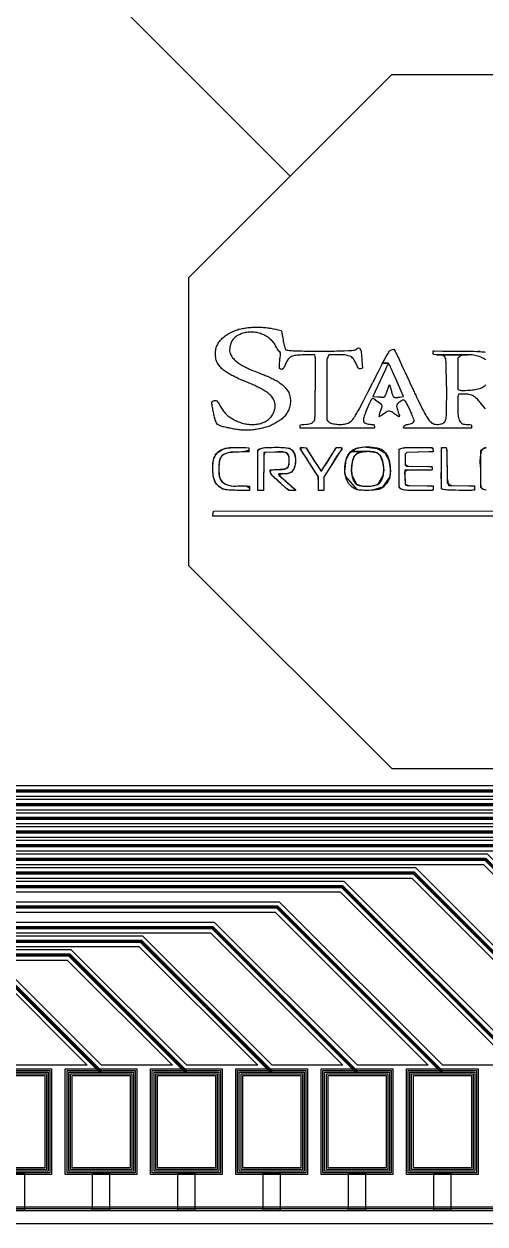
# Model space of a CAD drawing. Extents: x -87611 to 96139, y 77822 to 138139.
# Drawn here: x 91358 to 92709, y 108694 to 112211 of the extents above; entities that cross this region are included whole.
import ezdxf

# ---------------------------------------------------------------- set-up
doc = ezdxf.new("R2010")
doc.units = 0
doc.header["$MEASUREMENT"] = 0
doc.layers.get('0').update_dxf_attribs({"color": 6})
for name, color, linetype in [('L12D0 Etch', 190, 'Continuous'), ('L14D0 Au', 2, 'Continuous'), ('L15D0 PVIA', 7, 'Continuous'), ('L3D0 Base', 3, 'Continuous'), ('L4D0 Cntr', 1, 'Continuous'), ('L7D0 DE', 42, 'Continuous'), ('L8D0 Wire', 5, 'Continuous')]:
    doc.layers.add(name, color=color, linetype=linetype)

# ---------------------------------------------------------------- blocks, each defined once
blk = doc.blocks.new('_128TRCE200')
at = {"layer": 'L14D0 Au'}
blk.add_lwpolyline([(3923.773, 3923.773), (0, 0), (-1929.261, 1929.261), (-1631.348, 2227.174), (-1631.348, 3069.8), (-2227.174, 3665.626), (-3069.8, 3665.626), (-3367.713, 3367.713), (-3923.773, 3923.773), (-3898.57, 3948.975), (-3898.57, 4020.192), (-3948.975, 4070.598), (-4020.192, 4070.598), (-4045.395, 4045.395), (-4490, 4490), (-4490, 4535), (-4376.213, 4535), (-3557.601, 3716.388), (-196.132, 3716.388), (540.369, 2979.887), (-1064.198, 1375.32)], dxfattribs=at)
for points in [[(582.795, 2979.887), (-183.706, 3746.388), (-3545.175, 3746.388), (-4333.787, 4535), (-4126.213, 4535), (-3347.601, 3756.388), (-179.564, 3756.388), (586.582, 2990.242), (586.582, 2983.674)], [(616.582, 2971.247), (616.582, 3002.669), (-167.137, 3786.388), (-3335.175, 3786.388), (-4083.787, 4535), (-3876.213, 4535), (-3137.601, 3796.388), (-162.995, 3796.388), (626.582, 3006.811), (626.582, 2981.247)], [(656.582, 2968.821), (656.582, 3019.237), (-150.569, 3826.388), (-3125.175, 3826.388), (-3833.787, 4535), (-3626.213, 4535), (-2927.601, 3836.388), (-146.427, 3836.388), (666.582, 3023.379), (666.582, 2978.821)], [(696.582, 2966.395), (696.582, 3035.806), (-134, 3866.388), (-2915.175, 3866.388), (-3583.787, 4535), (-3376.213, 4535), (-2717.601, 3876.388), (-129.858, 3876.388), (706.582, 3039.948), (706.582, 2976.395)], [(736.582, 2963.968), (736.582, 3052.374), (-117.432, 3906.388), (-2705.175, 3906.388), (-3333.787, 4535), (-3126.213, 4535), (-2507.601, 3916.388), (-113.289, 3916.388), (746.582, 3056.516), (746.582, 2973.968)], [(776.582, 2961.542), (776.582, 3068.943), (-100.863, 3946.388), (-2495.175, 3946.388), (-3083.787, 4535), (-2876.213, 4535), (-2297.601, 3956.388), (-96.721, 3956.388), (786.582, 3073.085), (786.582, 2971.542)], [(816.582, 2959.115), (816.582, 3085.511), (-84.294, 3986.388), (-2285.175, 3986.388), (-2833.787, 4535), (-2626.213, 4535), (-2087.601, 3996.388), (-80.152, 3996.388), (826.582, 3089.654), (826.582, 2969.115)], [(489.671, 2377.647), (482.6, 2384.718), (622.254, 2524.371), (449.013, 2697.612), (465.65, 2714.249), (614.142, 2714.249), (856.582, 2956.689), (856.582, 3102.08), (-67.726, 4026.388), (-2075.175, 4026.388), (-2583.787, 4535), (-2376.213, 4535), (-1897.601, 4056.388), (-55.3, 4056.388), (886.582, 3114.506), (886.582, 2944.263), (551.543, 2609.224), (636.396, 2524.371)], [(678.823, 2524.371), (593.97, 2609.224), (916.582, 2931.836), (916.582, 3126.933), (-42.873, 4086.388), (-1885.175, 4086.388), (-2333.787, 4535), (-2126.213, 4535), (-1707.601, 4116.388), (-30.447, 4116.388), (996.079, 3089.862), (996.079, 2841.628)], [(1026.079, 2829.202), (1026.079, 3102.288), (-18.02, 4146.388), (-1695.175, 4146.388), (-2083.787, 4535), (-1876.213, 4535), (-1497.601, 4156.388), (-13.878, 4156.388), (1036.079, 3106.43), (1036.079, 2839.202)], [(1066.079, 2826.775), (1066.079, 3118.857), (-1.452, 4186.388), (-1485.175, 4186.388), (-1833.787, 4535), (-1626.213, 4535), (-1287.601, 4196.388), (2.69, 4196.388), (1076.079, 3122.999), (1076.079, 2836.775)], [(1106.079, 2824.349), (1106.079, 3135.425), (15.117, 4226.388), (-1275.175, 4226.388), (-1583.787, 4535), (-1376.213, 4535), (-1077.601, 4236.388), (19.259, 4236.388), (1116.079, 3139.567), (1116.079, 2834.349)], [(1146.079, 2821.922), (1146.079, 3151.994), (31.685, 4266.388), (-1065.175, 4266.388), (-1333.787, 4535), (-1126.213, 4535), (-867.601, 4276.388), (35.827, 4276.388), (1156.079, 3156.136), (1156.079, 2831.922)]]:
    blk.add_lwpolyline(points, close=True, dxfattribs=at)
at = {"layer": 'L3D0 Base', "const_width": 10}
blk.add_lwpolyline([(-2375, 4555), (-1891.388, 4071.388), (-49.086, 4071.388)], dxfattribs=at)
at = {"layer": 'L8D0 Wire', "const_width": 10}
for points in [[(-4375, 4555), (-3551.388, 3731.388), (-189.919, 3731.388), (561.582, 2979.887), (512.157, 2930.463)], [(-4125, 4555), (-3341.388, 3771.388), (-173.35, 3771.388), (601.582, 2996.456), (601.582, 2977.461), (533.371, 2909.249)], [(-3875, 4555), (-3131.388, 3811.388), (-156.782, 3811.388)], [(-3625, 4555), (-2921.388, 3851.388), (-140.213, 3851.388)], [(-3375, 4555), (-2711.388, 3891.388), (-123.645, 3891.388)], [(-3125, 4555), (-2501.388, 3931.388), (-107.076, 3931.388)], [(-2875, 4555), (-2291.388, 3971.388), (-90.508, 3971.388)], [(-2625, 4555), (-2081.388, 4011.388), (-73.939, 4011.388)], [(-2125, 4555), (-1701.388, 4131.388), (-24.234, 4131.388), (1011.079, 3096.075), (1011.079, 2835.415), (809.142, 2633.478)], [(-1875, 4555), (-1491.388, 4171.388), (-7.665, 4171.388), (1051.079, 3112.643), (1051.079, 2832.988), (830.355, 2612.264)], [(-1625, 4555), (-1281.388, 4211.388), (8.904, 4211.388), (1091.079, 3129.212), (1091.079, 2830.562), (842.782, 2582.264)], [(-1375, 4555), (-1071.388, 4251.388), (25.472, 4251.388), (1131.079, 3145.781), (1131.079, 2828.136), (855.208, 2552.264)]]:
    blk.add_lwpolyline(points, dxfattribs=at)
blk = doc.blocks.new('_128SUB_TRCE200')
at = {"layer": 'L14D0 Au'}
for points in [[(-40, 1705), (-40, 1890), (-260, 1890), (-260, 1889.997), (-285, 1889.997), (-285, 2139.997), (-260, 2139.997), (-260, 1950), (-40, 1950), (-40, 1945), (-15, 1945), (-15, 1705)], [(-40, 1425), (-40, 1610), (-260, 1610), (-260, 1609.997), (-300, 1609.997), (-300, 1859.997), (-260, 1859.997), (-260, 1670), (-40, 1670), (-40, 1665), (-15, 1665), (-15, 1425)], [(-40, 1145), (-40, 1330), (-260, 1330), (-260, 1329.997), (-315, 1329.997), (-315, 1579.997), (-260, 1579.997), (-260, 1390), (-40, 1390), (-40, 1385), (-15, 1385), (-15, 1145)], [(-40, 865), (-40, 1050), (-260, 1050), (-260, 1049.997), (-330, 1049.997), (-330, 1299.997), (-260, 1299.997), (-260, 1110), (-40, 1110), (-40, 1105), (-15, 1105), (-15, 865)], [(-40, 585), (-40, 770), (-260, 770), (-260, 769.997), (-345, 769.997), (-345, 1019.997), (-260, 1019.997), (-260, 830), (-40, 830), (-40, 825), (-15, 825), (-15, 585)], [(-40, 305), (-40, 490), (-260, 490), (-260, 489.997), (-360, 489.997), (-360, 739.997), (-260, 739.997), (-260, 550), (-40, 550), (-40, 545), (-15, 545), (-15, 305)], [(-40, 25), (-40, 210), (-260, 210), (-260, 209.997), (-375, 209.997), (-375, 459.997), (-260, 459.997), (-260, 270), (-40, 270), (-40, 265), (-15, 265), (-15, 25)]]:
    blk.add_lwpolyline(points, close=True, dxfattribs=at)
at = {"layer": 'L3D0 Base', "const_width": 10}
blk.add_lwpolyline([(0, 0), (0, 2210), (-120, 2210), (-120, 2220)], dxfattribs=at)
at = {"layer": 'L8D0 Wire', "const_width": 10}
for points in [[(-258.223, 194.997), (-390, 194.997), (-390, 2394.3)], [(-258.223, 474.997), (-375, 474.997), (-375, 2379.3), (-360, 2394.3), (-360, 2404.3)], [(-258.223, 754.997), (-360, 754.997), (-360, 2351.874), (-330, 2381.874), (-330, 2391.874)], [(-258.223, 1034.997), (-345, 1034.997), (-345, 2324.447), (-300, 2369.447), (-300, 2379.447)], [(-258.223, 1314.997), (-330, 1314.997), (-330, 2297.021), (-270, 2357.021), (-270, 2367.021)], [(-258.223, 1594.997), (-315, 1594.997), (-315, 2269.594), (-240, 2344.594), (-240, 2354.594)], [(-258.223, 1874.997), (-300, 1874.997), (-300, 2242.168), (-210, 2332.168), (-210, 2342.168)], [(-258.223, 2154.997), (-285, 2154.997), (-285, 2214.742), (-180, 2319.742), (-180, 2329.742)]]:
    blk.add_lwpolyline(points, dxfattribs=at)
blk = doc.blocks.new('_128SUB200A')
at = {"linetype": 'Continuous'}
blk.add_blockref('_128SUB_TRCE200', (390, -2394.3), dxfattribs=at)
blk = doc.blocks.new('_LOGO_STARCRYO')
at = {"layer": 'L14D0 Au'}
for points in [[(-83.906, -19.859), (-85.618, -19.85), (-86.169, -19.841), (-86.719, -19.822), (-87.819, -19.77), (-88.369, -19.738), (-88.918, -19.695), (-89.466, -19.632), (-89.999, -19.497), (-90.182, -19.475), (-90.331, -19.459), (-90.532, -19.315), (-90.808, -19.139), (-91.266, -18.834), (-91.685, -18.473), (-92.065, -18.076), (-92.37, -17.618), (-92.599, -17.113), (-92.763, -16.587), (-92.89, -16.051), (-92.993, -15.51), (-93.068, -14.965), (-93.111, -14.415), (-93.13, -13.865), (-93.13, -13.315), (-93.112, -12.765), (-93.075, -12.215), (-93.017, -11.664), (-92.928, -11.118), (-92.79, -10.585), (-92.586, -10.076), (-92.332, -9.587), (-92.007, -9.14), (-91.611, -8.748), (-91.188, -8.401), (-90.72, -8.125), (-90.208, -7.923), (-89.669, -7.779), (-89.118, -7.676), (-88.568, -7.6), (-88.019, -7.545), (-87.471, -7.504), (-86.924, -7.472), (-86.375, -7.448), (-85.825, -7.435), (-85.058, -7.432), (-83.608, -7.432), (-82.774, -7.58), (-82.774, -8.73), (-82.93, -8.755), (-83.896, -8.755), (-84.811, -8.764), (-85.63, -8.789), (-86.306, -8.813), (-86.856, -8.838), (-87.406, -8.87), (-87.956, -8.914), (-88.503, -8.985), (-89.04, -9.1), (-89.569, -9.254), (-90.065, -9.49), (-90.495, -9.832), (-90.803, -10.293), (-91.051, -10.781), (-91.203, -11.31), (-91.285, -11.86), (-91.329, -12.408), (-91.354, -12.955), (-91.383, -14.073), (-91.387, -14.645), (-91.362, -15.213), (-91.287, -15.766), (-91.145, -16.291), (-90.915, -16.777), (-90.588, -17.215), (-90.179, -17.597), (-89.711, -17.918), (-89.206, -18.174), (-88.684, -18.36), (-88.149, -18.484), (-87.605, -18.557), (-87.053, -18.589), (-86.495, -18.59), (-85.933, -18.571), (-85.287, -18.544), (-83.688, -18.544), (-82.509, -18.619), (-82.509, -19.8)], [(-80.109, -19.883), (-80.128, -19.882), (-80.128, -13.667), (-80.135, -11.882), (-80.129, -10.811), (-80.128, -8.43), (-79.96, -8.139), (-79.541, -7.844), (-79.2, -7.736), (-78.857, -7.638), (-78.509, -7.562), (-78.156, -7.511), (-77.8, -7.478), (-77.442, -7.458), (-76.726, -7.434), (-75.3, -7.398), (-74.943, -7.4), (-74.586, -7.406), (-74.229, -7.415), (-73.515, -7.439), (-73.158, -7.454), (-72.801, -7.473), (-72.446, -7.497), (-72.092, -7.53), (-71.737, -7.571), (-71.38, -7.623), (-71.031, -7.705), (-70.711, -7.858), (-70.427, -8.076), (-70.183, -8.336), (-69.94, -8.601), (-69.718, -8.88), (-69.548, -9.192), (-69.434, -9.532), (-69.365, -9.886), (-69.328, -10.242), (-69.311, -10.598), (-69.291, -11.312), (-69.294, -11.669), (-69.318, -12.026), (-69.368, -12.38), (-69.446, -12.729), (-69.554, -13.069), (-69.682, -13.402), (-69.824, -13.731), (-70.005, -14.038), (-70.232, -14.314), (-70.488, -14.562), (-70.782, -14.763), (-70.801, -14.773), (-71.183, -14.915), (-71.528, -15.006), (-71.882, -15.059), (-72.238, -15.089), (-72.595, -15.106), (-72.862, -15.115), (-72.979, -15.115), (-73.239, -15.136), (-74.167, -15.216), (-73.945, -15.544), (-72.611, -16.709), (-72.343, -16.945), (-71.542, -17.656), (-71.012, -18.134), (-70.484, -18.615), (-69.954, -19.093), (-69.503, -19.524), (-69.148, -19.855), (-69.51, -19.855), (-69.748, -19.864), (-70.105, -19.868), (-70.453, -19.854), (-71.07, -19.854), (-71.613, -19.543), (-73.502, -17.863), (-74.06, -17.364), (-74.85, -16.641), (-75.112, -16.398), (-75.372, -16.152), (-75.627, -15.901), (-75.87, -15.64), (-76.096, -15.364), (-76.308, -15.077), (-76.503, -14.779), (-76.624, -14.441), (-76.556, -14.165), (-76.556, -13.967), (-76.547, -13.914), (-75.786, -13.874), (-75.442, -13.837), (-75.087, -13.809), (-74.73, -13.795), (-74.373, -13.787), (-74.101, -13.783), (-73.571, -13.752), (-73.214, -13.729), (-72.858, -13.701), (-72.504, -13.656), (-72.154, -13.586), (-71.821, -13.449), (-71.535, -13.238), (-71.342, -12.945), (-71.232, -12.596), (-71.176, -12.24), (-71.151, -11.885), (-71.14, -11.53), (-71.136, -11.173), (-71.138, -10.815), (-71.152, -10.459), (-71.182, -10.103), (-71.258, -9.754), (-71.414, -9.434), (-71.535, -9.277), (-71.614, -9.19), (-71.849, -9.045), (-72.19, -8.929), (-72.545, -8.861), (-72.9, -8.823), (-73.256, -8.805), (-73.613, -8.798), (-73.969, -8.796), (-74.684, -8.804), (-75.215, -8.813), (-78.078, -8.88), (-78.418, -9.646), (-78.55, -19.837), (-78.828, -19.868), (-79.854, -19.868), (-80.018, -19.871)], [(-62.652, -19.867), (-62.665, -19.824), (-62.665, -15.966), (-62.762, -15.784), (-63.497, -14.646), (-65.204, -12.029), (-66.533, -9.938), (-67.264, -8.911), (-67.577, -8.375), (-67.768, -7.79), (-67.797, -7.637), (-67.789, -7.494), (-67.656, -7.426), (-67.497, -7.437), (-66.909, -7.5), (-66.37, -7.552), (-66.223, -7.597), (-64.072, -11.017), (-63.068, -12.587), (-62.38, -13.621), (-62.018, -14.126), (-61.923, -14.226), (-61.807, -14.123), (-61.602, -13.89), (-60.888, -12.874), (-60.22, -11.826), (-59.384, -10.482), (-57.577, -7.555), (-57.501, -7.44), (-56.667, -7.436), (-56.278, -7.429), (-56.278, -7.428), (-56.273, -7.427), (-56.118, -7.435), (-55.97, -7.48), (-55.94, -7.621), (-56.151, -8.204), (-56.444, -8.749), (-57.145, -9.784), (-57.824, -10.825), (-58.154, -11.35), (-58.42, -11.777), (-60.531, -15.045), (-61.053, -15.858), (-61.078, -15.962), (-61.078, -19.867)], [(-48.804, -19.857), (-49.518, -19.845), (-50.232, -19.809), (-50.943, -19.734), (-51.641, -19.585), (-52.309, -19.331), (-52.919, -18.957), (-53.453, -18.479), (-53.899, -17.919), (-54.251, -17.299), (-54.541, -16.645), (-54.746, -15.96), (-54.915, -15.266), (-55.034, -14.563), (-55.087, -13.849), (-55.072, -13.133), (-54.989, -12.424), (-54.855, -11.722), (-54.694, -11.026), (-54.459, -10.351), (-54.145, -9.71), (-53.748, -9.117), (-53.319, -8.632), (-48.701, -8.632), (-48.919, -8.638), (-49.471, -8.668), (-50.017, -8.743), (-50.549, -8.893), (-51.069, -9.08), (-51.563, -9.329), (-52.019, -9.64), (-52.346, -10.074), (-52.595, -10.568), (-52.8, -11.079), (-52.949, -11.611), (-53.051, -12.157), (-53.118, -12.706), (-53.16, -13.257), (-53.189, -13.809), (-53.14, -14.356), (-53.075, -14.903), (-52.995, -15.452), (-52.89, -16.002), (-52.743, -16.541), (-52.529, -17.048), (-52.229, -17.505), (-51.865, -17.926), (-51.401, -18.212), (-50.879, -18.393), (-50.342, -18.521), (-49.796, -18.608), (-49.246, -18.662), (-48.693, -18.677), (-48.141, -18.669), (-47.591, -18.631), (-47.044, -18.553), (-46.501, -18.442), (-45.967, -18.289), (-45.466, -18.058), (-45.023, -17.724), (-44.665, -17.302), (-44.394, -16.818), (-44.192, -16.304), (-44.028, -15.776), (-43.936, -15.23), (-43.86, -14.683), (-43.816, -14.133), (-43.811, -13.58), (-43.838, -13.027), (-43.893, -12.476), (-43.979, -11.93), (-44.105, -11.392), (-44.274, -10.866), (-44.498, -10.359), (-44.777, -9.881), (-45.129, -9.453), (-45.565, -9.109), (-46.069, -8.886), (-46.611, -8.766), (-47.159, -8.691), (-47.709, -8.649), (-48.261, -8.634), (-48.701, -8.632), (-53.319, -8.632), (-53.275, -8.582), (-52.717, -8.135), (-52.077, -7.819), (-51.395, -7.606), (-50.697, -7.456), (-49.991, -7.342), (-49.281, -7.277), (-48.567, -7.253), (-47.854, -7.281), (-47.144, -7.361), (-46.444, -7.501), (-45.738, -7.609), (-45.045, -7.779), (-44.396, -8.084), (-43.811, -8.513), (-43.308, -9.037), (-42.896, -9.63), (-42.573, -10.273), (-42.334, -10.949), (-42.171, -11.644), (-42.068, -12.35), (-42.003, -13.063), (-41.963, -13.779), (-41.971, -14.493), (-42.012, -15.206), (-42.116, -15.916), (-42.309, -16.611), (-42.607, -17.259), (-43.017, -17.838), (-43.496, -18.374), (-44.004, -18.878), (-44.603, -19.265), (-45.257, -19.547), (-45.955, -19.698), (-46.664, -19.779), (-47.377, -19.822), (-48.09, -19.85)], [(-32.858, -19.868), (-34.028, -19.866), (-35.506, -19.843), (-36.25, -19.836), (-36.999, -19.832), (-37.372, -19.817), (-37.741, -19.779), (-38.102, -19.706), (-38.453, -19.591), (-38.797, -19.453), (-39.234, -19.148), (-39.382, -18.792), (-39.382, -17.215), (-39.391, -15.945), (-39.382, -13.72), (-39.383, -12.978), (-39.39, -11.494), (-39.39, -11.124), (-39.383, -10.382), (-39.382, -8.043), (-39.307, -7.94), (-38.918, -7.732), (-38.612, -7.628), (-38.244, -7.579), (-37.88, -7.51), (-37.512, -7.463), (-37.142, -7.445), (-36.77, -7.442), (-36.029, -7.449), (-35.287, -7.438), (-34.174, -7.432), (-29.984, -7.433), (-29.857, -7.477), (-29.857, -7.525), (-29.846, -7.563), (-29.748, -7.564), (-29.708, -7.68), (-29.584, -8.552), (-29.572, -8.742), (-29.794, -8.745), (-29.857, -8.748), (-29.857, -8.755), (-30.387, -8.756), (-37.138, -8.878), (-37.662, -9.367), (-37.662, -12.311), (-37.287, -12.864), (-30.761, -12.986), (-30.364, -12.989), (-30.087, -12.989), (-29.857, -13.022), (-29.857, -13.869), (-29.976, -14.047), (-37.74, -14.047), (-37.765, -14.332), (-37.779, -14.619), (-37.783, -14.975), (-37.672, -18.132), (-37.385, -18.375), (-36.423, -18.435), (-31.286, -18.528), (-30.275, -18.545), (-29.723, -18.545), (-29.592, -18.547), (-29.592, -19.636), (-29.663, -19.868)], [(-18.789, -19.863), (-20.719, -19.856), (-22.044, -19.848), (-23.433, -19.823), (-24.36, -19.802), (-24.824, -19.786), (-25.286, -19.759), (-25.747, -19.717), (-26.207, -19.657), (-26.645, -19.583), (-27.197, -19.361), (-27.211, -18.246), (-27.211, -17.075), (-27.22, -16), (-27.221, -15.537), (-27.212, -13.684), (-27.211, -7.858), (-26.904, -7.432), (-25.808, -7.432), (-25.617, -8.764), (-25.518, -16.394), (-25.119, -18.419), (-17.887, -18.555), (-17.686, -18.828), (-17.686, -19.738)]]:
    blk.add_lwpolyline(points, close=True, dxfattribs=at)
blk.add_lwpolyline([(-14.536, -19.719), (-14.932, -19.6), (-15.123, -19.515), (-15.217, -19.47), (-15.256, -19.449), (-15.372, -19.367), (-15.393, -19.355), (-15.487, -19.309), (-15.578, -19.223), (-15.829, -19.047), (-15.834, -18.991), (-15.835, -13.031), (-15.843, -11.366), (-15.837, -10.533), (-15.834, -10.325), (-15.834, -9.085), (-15.829, -8.252), (-15.339, -7.909), (-15.018, -7.723), (-14.215, -7.499)], dxfattribs=at)
at = {"layer": 'L3D0 Base'}
for points in [[(-14.383, 17.765), (-14.728, 18.01), (-15.092, 18.227), (-15.473, 18.416), (-15.865, 18.582), (-16.263, 18.729), (-16.665, 18.863), (-17.07, 18.99), (-17.483, 19.081), (-17.902, 19.151), (-18.322, 19.208), (-18.744, 19.249), (-19.168, 19.273), (-19.591, 19.286), (-28.641, 19.286), (-29.333, 19.379), (-29.578, 19.623), (-29.592, 19.826), (-29.592, 20.382), (-29.189, 20.386), (-26.84, 20.356), (-25.624, 20.349), (-22.217, 20.348), (-20.778, 20.341), (-19.699, 20.329), (-18.98, 20.314), (-18.62, 20.304), (-17.901, 20.279), (-16.927, 20.236), (-16.058, 20.228), (-16.155, 20.225), (-16.668, 20.219), (-16.337, 20.196), (-15.979, 20.168), (-15.621, 20.135), (-15.262, 20.107), (-14.904, 20.077), (-14.546, 20.041)], [(-14.514, 3.655), (-14.966, 4.215), (-15.861, 5.341), (-16.087, 5.621), (-16.316, 5.899), (-16.549, 6.173), (-16.791, 6.44), (-17.044, 6.694), (-17.311, 6.936), (-17.587, 7.166), (-17.889, 7.362), (-18.208, 7.527), (-18.545, 7.654), (-18.89, 7.75), (-19.243, 7.817), (-19.6, 7.861), (-19.959, 7.888), (-20.318, 7.903), (-20.678, 7.91), (-21.642, 7.913), (-22.19, 7.913), (-22.449, 7.294), (-22.448, 4.377), (-22.446, 4.017), (-22.423, 2.581), (-22.41, 2.223), (-22.384, 1.865), (-22.341, 1.507), (-22.275, 1.15), (-22.182, 0.794), (-22.058, 0.44), (-21.895, 0.104), (-21.689, -0.195), (-21.433, -0.436), (-21.126, -0.607), (-20.779, -0.715), (-20.413, -0.776), (-20.043, -0.805), (-19.683, -0.817), (-19.324, -0.821), (-18.963, -0.84), (-18.627, -0.957), (-18.593, -0.978), (-18.557, -0.996), (-18.48, -1.32), (-18.48, -1.626), (-18.473, -1.749), (-18.365, -1.75), (-18.46, -1.751), (-18.48, -1.778), (-18.48, -1.868), (-21.319, -1.876), (-38.098, -1.876), (-38.02, -1.465), (-37.914, -1.207), (-37.901, -1.207), (-37.914, -1.22), (-37.923, -1.232), (-37.926, -1.244), (-37.901, -1.207), (-37.914, -1.207), (-37.907, -1.19), (-37.608, -0.995), (-37.267, -0.879), (-36.918, -0.795), (-36.564, -0.731), (-36.21, -0.664), (-35.861, -0.578), (-35.518, -0.44), (-35.231, -0.201), (-35.082, 0.106), (-35.089, 0.456), (-35.196, 0.824), (-35.341, 1.191), (-35.486, 1.542), (-35.629, 1.88), (-35.77, 2.208), (-35.911, 2.529), (-36.053, 2.847), (-36.198, 3.165), (-36.96, 4.793), (-37.12, 5.115), (-37.295, 5.428), (-37.491, 5.73), (-37.711, 6.017), (-38.016, 6.195), (-38.374, 6.154), (-38.691, 5.983), (-38.992, 5.788), (-39.29, 5.586), (-39.583, 5.379), (-39.859, 5.142), (-40.063, 4.847), (-40.121, 4.491), (-40.074, 4.133), (-39.985, 3.785), (-39.878, 3.441), (-39.765, 3.1), (-39.649, 2.76), (-39.551, 2.428), (-39.434, 2.084), (-39.283, 1.711), (-39.395, 1.415), (-39.723, 1.52), (-40.018, 1.727), (-40.31, 1.936), (-40.601, 2.148), (-40.887, 2.366), (-41.17, 2.588), (-41.466, 2.792), (-41.792, 2.956), (-42.148, 3.051), (-42.499, 3.034), (-42.822, 2.895), (-43.129, 2.683), (-43.268, 2.577), (-44.207, 1.915), (-44.505, 1.714), (-44.814, 1.531), (-45.119, 1.401), (-45.083, 1.767), (-45.004, 2.118), (-44.906, 2.464), (-44.321, 4.351), (-44.353, 4.876), (-45.791, 5.936), (-46.096, 6.11), (-46.343, 6.325), (-46.644, 6.523), (-46.979, 6.641), (-47.293, 6.482), (-47.505, 6.192), (-47.656, 5.865), (-48.098, 4.881), (-48.387, 4.222), (-48.672, 3.562), (-48.953, 2.899), (-49.229, 2.235), (-49.348, 1.897), (-49.462, 1.556), (-49.568, 1.21), (-49.656, 0.858), (-49.697, 0.501), (-49.668, 0.145), (-49.541, -0.179), (-49.26, -0.402), (-48.935, -0.552), (-48.584, -0.646), (-48.229, -0.711), (-47.873, -0.756), (-47.516, -0.796), (-47.158, -0.826), (-46.814, -0.877), (-46.558, -1.109), (-46.526, -1.351), (-46.526, -1.876), (-67.957, -1.876), (-67.957, -1.757), (-67.998, -1.75), (-67.99, -1.749), (-67.957, -1.708), (-67.957, -1.442), (-67.928, -1.192), (-67.831, -0.947), (-67.486, -0.888), (-67.126, -0.839), (-66.768, -0.799), (-66.052, -0.739), (-65.694, -0.699), (-65.339, -0.639), (-64.991, -0.549), (-64.657, -0.415), (-64.353, -0.223), (-64.104, 0.006), (-63.684, 0.427), (-63.578, 2.416), (-63.489, 15.372), (-63.515, 17.531), (-63.526, 17.89), (-63.546, 18.249), (-63.575, 18.608), (-63.624, 18.856), (-63.735, 19.29), (-65.065, 19.29), (-65.685, 19.286), (-66.617, 19.253), (-67.395, 19.221), (-67.754, 19.204), (-68.473, 19.162), (-68.832, 19.133), (-69.189, 19.09), (-69.543, 19.027), (-69.893, 18.945), (-70.241, 18.853), (-70.57, 18.706), (-70.878, 18.521), (-71.151, 18.288), (-71.391, 18.02), (-71.598, 17.727), (-71.775, 17.413), (-71.936, 17.09), (-72.088, 16.764), (-72.236, 16.437), (-72.394, 16.114), (-72.502, 15.775), (-72.692, 15.483), (-72.919, 15.205), (-73.245, 15.055), (-73.599, 15.075), (-73.884, 15.286), (-73.848, 15.556), (-73.873, 15.914), (-73.859, 16.273), (-73.854, 16.633), (-73.853, 16.993), (-73.842, 17.352), (-73.818, 17.71), (-73.783, 18.069), (-73.738, 18.429), (-73.639, 19.141), (-73.596, 19.489), (-73.594, 19.867), (-73.841, 20.091), (-74.115, 20.317), (-74.324, 20.611), (-74.516, 20.915), (-74.691, 21.229), (-75.013, 21.872), (-75.189, 22.186), (-75.383, 22.489), (-75.595, 22.779), (-75.824, 23.058), (-76.068, 23.324), (-76.326, 23.577), (-76.595, 23.819), (-76.876, 24.048), (-77.166, 24.263), (-77.465, 24.465), (-77.773, 24.651), (-78.089, 24.823), (-78.413, 24.978), (-78.744, 25.119), (-79.079, 25.248), (-79.419, 25.368), (-79.761, 25.482), (-80.105, 25.592), (-80.458, 25.66), (-80.812, 25.722), (-81.169, 25.772), (-81.527, 25.806), (-81.887, 25.823), (-82.246, 25.822), (-82.606, 25.806), (-82.965, 25.78), (-83.311, 25.708), (-83.672, 25.69), (-84.024, 25.615), (-84.371, 25.521), (-84.714, 25.415), (-84.984, 25.288), (-85.199, 25.135), (-85.535, 25.063), (-85.848, 24.883), (-86.155, 24.694), (-86.452, 24.491), (-86.733, 24.268), (-86.995, 24.021), (-87.235, 23.751), (-87.453, 23.462), (-87.646, 23.155), (-87.814, 22.834), (-87.955, 22.501), (-88.07, 22.158), (-88.16, 21.808), (-88.224, 21.454), (-88.265, 21.096), (-88.283, 20.737), (-88.274, 20.377), (-88.231, 20.02), (-88.118, 19.681), (-87.961, 19.355), (-87.795, 19.037), (-87.61, 18.729), (-87.403, 18.436), (-87.174, 18.159), (-86.926, 17.896), (-86.664, 17.646), (-86.391, 17.409), (-86.11, 17.183), (-85.823, 16.966), (-85.532, 16.755), (-85.238, 16.548), (-84.941, 16.346), (-84.624, 16.176), (-83.987, 15.841), (-83.667, 15.678), (-83.344, 15.518), (-83.019, 15.364), (-82.693, 15.213), (-82.364, 15.066), (-82.034, 14.922), (-81.704, 14.781), (-81.04, 14.504), (-80.374, 14.232), (-79.706, 13.963), (-79.371, 13.834), (-79.032, 13.712), (-78.695, 13.587), (-78.359, 13.458), (-78.033, 13.33), (-77.699, 13.196), (-77.367, 13.057), (-76.731, 12.782), (-76.405, 12.631), (-76.081, 12.474), (-75.749, 12.34), (-75.448, 12.152), (-75.132, 11.98), (-74.818, 11.803), (-74.509, 11.619), (-74.205, 11.426), (-73.908, 11.223), (-73.618, 11.011), (-73.332, 10.792), (-73.054, 10.561), (-72.784, 10.321), (-72.519, 10.075), (-72.263, 9.821), (-72.021, 9.557), (-71.795, 9.278), (-71.59, 8.983), (-71.406, 8.673), (-71.244, 8.349), (-71.104, 8.015), (-70.987, 7.672), (-70.893, 7.323), (-70.821, 6.97), (-70.771, 6.612), (-70.742, 6.253), (-70.734, 5.891), (-70.747, 5.529), (-70.779, 5.168), (-70.832, 4.809), (-70.904, 4.453), (-70.996, 4.102), (-71.107, 3.756), (-71.237, 3.417), (-71.386, 3.087), (-71.554, 2.765), (-71.74, 2.454), (-71.942, 2.154), (-72.161, 1.864), (-72.393, 1.586), (-72.64, 1.319), (-72.898, 1.065), (-73.167, 0.822), (-73.447, 0.593), (-73.735, 0.377), (-74.03, 0.172), (-74.333, -0.021), (-74.641, -0.206), (-74.955, -0.382), (-75.272, -0.552), (-75.594, -0.717), (-75.917, -0.878), (-76.243, -1.036), (-76.484, -1.203), (-76.777, -1.327), (-77.121, -1.397), (-77.461, -1.512), (-77.804, -1.623), (-78.147, -1.73), (-78.485, -1.843), (-78.838, -1.912), (-79.19, -1.99), (-79.542, -2.065), (-79.895, -2.138), (-80.248, -2.206), (-80.602, -2.269), (-80.957, -2.326), (-81.313, -2.375), (-81.67, -2.415), (-82.028, -2.447), (-82.387, -2.471), (-82.747, -2.487), (-83.107, -2.495), (-83.468, -2.497), (-83.828, -2.491), (-84.189, -2.478), (-84.549, -2.459), (-84.908, -2.434), (-85.267, -2.402), (-85.625, -2.364), (-85.982, -2.32), (-86.339, -2.269), (-86.694, -2.211), (-87.048, -2.147), (-87.401, -2.077), (-88.105, -1.929), (-88.33, -1.885), (-88.534, -1.843), (-88.887, -1.844), (-89.147, -1.706), (-89.849, -1.554), (-90.199, -1.473), (-90.546, -1.378), (-90.888, -1.262), (-91.225, -1.116), (-91.545, -0.934), (-91.827, -0.708), (-92.05, -0.435), (-92.209, -0.117), (-92.326, 0.229), (-92.612, 1.285), (-92.704, 1.63), (-92.794, 1.976), (-92.88, 2.323), (-92.961, 2.673), (-93.037, 3.026), (-93.105, 3.38), (-93.166, 3.735), (-93.22, 4.09), (-93.272, 4.446), (-93.335, 4.788), (-93.395, 5.139), (-93.439, 5.52), (-93.325, 5.84), (-92.992, 5.986), (-92.638, 6.062), (-92.282, 6.046), (-91.931, 5.959), (-91.754, 5.71), (-91.529, 5.432), (-91.343, 5.122), (-91.008, 4.486), (-90.832, 4.172), (-90.646, 3.863), (-90.449, 3.561), (-90.242, 3.266), (-90.024, 2.978), (-89.795, 2.7), (-89.554, 2.431), (-89.302, 2.172), (-89.04, 1.925), (-88.768, 1.688), (-88.486, 1.463), (-88.196, 1.25), (-87.898, 1.049), (-87.592, 0.859), (-87.282, 0.678), (-86.966, 0.505), (-86.648, 0.336), (-86.328, 0.169), (-86.002, 0.017), (-85.664, -0.107), (-85.321, -0.216), (-84.977, -0.323), (-84.632, -0.424), (-84.284, -0.518), (-83.935, -0.603), (-83.583, -0.676), (-83.227, -0.737), (-82.869, -0.784), (-82.51, -0.817), (-82.15, -0.836), (-81.79, -0.841), (-81.43, -0.83), (-81.072, -0.806), (-80.714, -0.77), (-80.357, -0.725), (-80, -0.675), (-79.644, -0.621), (-79.298, -0.519), (-78.956, -0.402), (-78.619, -0.276), (-78.288, -0.137), (-77.966, 0.021), (-77.654, 0.202), (-77.355, 0.404), (-77.07, 0.626), (-76.8, 0.867), (-76.547, 1.125), (-76.312, 1.4), (-76.096, 1.689), (-75.898, 1.991), (-75.72, 2.304), (-75.561, 2.627), (-75.421, 2.958), (-75.297, 3.296), (-75.195, 3.641), (-75.118, 3.993), (-75.101, 4.352), (-75.109, 4.712), (-75.145, 5.07), (-75.211, 5.425), (-75.306, 5.774), (-75.433, 6.111), (-75.592, 6.434), (-75.78, 6.739), (-75.989, 7.033), (-76.211, 7.318), (-76.465, 7.572), (-76.736, 7.81), (-77.013, 8.04), (-77.296, 8.262), (-77.586, 8.476), (-77.881, 8.681), (-78.182, 8.878), (-78.489, 9.067), (-78.799, 9.248), (-79.114, 9.423), (-79.432, 9.592), (-79.753, 9.755), (-80.076, 9.914), (-80.401, 10.069), (-80.728, 10.221), (-81.055, 10.369), (-81.714, 10.66), (-84.028, 11.648), (-84.688, 11.935), (-85.017, 12.08), (-85.673, 12.375), (-86.325, 12.679), (-86.649, 12.835), (-86.973, 12.994), (-87.295, 13.156), (-87.615, 13.322), (-87.934, 13.492), (-88.251, 13.666), (-88.564, 13.846), (-88.872, 14.033), (-89.176, 14.227), (-89.474, 14.43), (-89.765, 14.643), (-90.048, 14.866), (-90.323, 15.1), (-90.588, 15.347), (-90.843, 15.606), (-91.085, 15.878), (-91.312, 16.162), (-91.522, 16.458), (-91.713, 16.766), (-91.882, 17.084), (-92.028, 17.413), (-92.145, 17.753), (-92.237, 18.101), (-92.305, 18.454), (-92.354, 18.811), (-92.382, 19.169), (-92.391, 19.529), (-92.384, 19.889), (-92.355, 20.249), (-92.303, 20.607), (-92.23, 20.962), (-92.135, 21.313), (-92.019, 21.657), (-91.881, 21.992), (-91.723, 22.319), (-91.546, 22.636), (-91.35, 22.941), (-91.137, 23.234), (-90.908, 23.513), (-90.664, 23.779), (-90.407, 24.029), (-90.137, 24.266), (-89.857, 24.49), (-89.568, 24.705), (-89.273, 24.911), (-88.972, 25.113), (-88.669, 25.31), (-88.442, 25.531), (-88.161, 25.604), (-87.706, 25.822), (-87.378, 25.971), (-87.045, 26.108), (-86.709, 26.235), (-86.368, 26.352), (-86.026, 26.462), (-85.743, 26.613), (-85.388, 26.661), (-85.037, 26.731), (-84.686, 26.812), (-84.334, 26.887), (-83.981, 26.952), (-83.626, 27.011), (-83.27, 27.062), (-82.913, 27.107), (-82.555, 27.146), (-82.197, 27.179), (-81.838, 27.206), (-81.479, 27.227), (-81.12, 27.243), (-80.76, 27.254), (-80.388, 27.258), (-79.962, 27.249), (-79.602, 27.239), (-79.243, 27.226), (-78.884, 27.207), (-78.525, 27.182), (-78.167, 27.15), (-77.809, 27.112), (-77.452, 27.068), (-77.095, 27.018), (-76.74, 26.963), (-76.385, 26.904), (-75.676, 26.78), (-74.969, 26.648), (-74.617, 26.576), (-74.267, 26.49), (-73.381, 26.3), (-73.351, 26.12), (-73.303, 25.971), (-73.249, 25.618), (-73.167, 25.269), (-73.098, 24.916), (-72.972, 24.208), (-72.852, 23.498), (-72.789, 23.142), (-72.722, 22.786), (-72.649, 22.434), (-72.566, 22.089), (-72.472, 21.751), (-72.366, 21.409), (-72.246, 21.05), (-72.065, 20.732), (-71.738, 20.603), (-71.382, 20.555), (-71.024, 20.52), (-70.665, 20.492), (-70.306, 20.468), (-69.947, 20.448), (-69.229, 20.415), (-68.51, 20.389), (-67.431, 20.36), (-66.712, 20.345), (-65.633, 20.329), (-64.554, 20.319), (-63.475, 20.315), (-61.676, 20.315), (-59.877, 20.328), (-58.079, 20.354), (-57.36, 20.371), (-56.282, 20.403), (-55.204, 20.44), (-54.124, 20.48), (-53.763, 20.496), (-53.404, 20.516), (-53.045, 20.543), (-52.687, 20.582), (-52.332, 20.633), (-51.982, 20.713), (-51.685, 20.915), (-51.415, 21.151), (-51.077, 21.296), (-50.769, 21.148), (-50.582, 20.835), (-50.44, 20.506), (-50.347, 20.161), (-50.294, 19.804), (-50.261, 19.442), (-50.113, 17.632), (-50.023, 16.247), (-49.969, 15.648), (-49.977, 15.534), (-49.97, 15.431), (-49.97, 15.383), (-50.548, 15.232), (-50.899, 15.262), (-51.161, 15.518), (-51.351, 15.822), (-51.527, 16.135), (-51.692, 16.455), (-52.009, 17.105), (-52.176, 17.433), (-52.356, 17.753), (-52.559, 18.052), (-52.791, 18.32), (-53.06, 18.549), (-53.363, 18.734), (-53.694, 18.882), (-54.044, 18.998), (-54.404, 19.088), (-54.765, 19.157), (-55.126, 19.208), (-55.486, 19.245), (-55.846, 19.268), (-56.205, 19.281), (-56.563, 19.285), (-56.921, 19.283), (-57.279, 19.277), (-57.749, 19.272), (-59.7, 19.287), (-60.284, 17.94), (-60.284, 3.686), (-60.274, 0.551), (-59.927, 0.123), (-59.719, -0.09), (-59.418, -0.289), (-59.098, -0.447), (-58.755, -0.555), (-58.4, -0.629), (-58.042, -0.684), (-57.685, -0.73), (-57.328, -0.771), (-56.971, -0.801), (-56.611, -0.814), (-56.251, -0.816), (-55.892, -0.806), (-55.533, -0.783), (-55.175, -0.744), (-54.821, -0.683), (-54.471, -0.598), (-54.133, -0.473), (-53.81, -0.309), (-53.507, -0.111), (-53.226, 0.117), (-52.969, 0.368), (-52.734, 0.64), (-52.516, 0.927), (-52.311, 1.226), (-52.116, 1.532), (-51.927, 1.842), (-51.741, 2.152), (-51.558, 2.463), (-51.377, 2.775), (-51.199, 3.088), (-50.85, 3.715), (-50.507, 4.346), (-50.17, 4.98), (-50.003, 5.298), (-49.673, 5.938), (-49.183, 6.899), (-48.37, 8.504), (-45.457, 14.286), (-44.967, 15.248), (-44.474, 16.207), (-44.148, 16.833), (-42.457, 16.833), (-42.802, 16.149), (-42.984, 15.779), (-43.34, 15.035), (-44.867, 11.787), (-46.985, 7.252), (-45.647, 7.117), (-45.544, 7.12), (-45.437, 7.12), (-44.807, 7.103), (-44.647, 7.088), (-44.537, 7.072), (-44.459, 7.056), (-44.444, 7.051), (-44.433, 7.045), (-44.426, 7.039), (-44.425, 7.033), (-44.429, 7.026), (-44.456, 7.009), (-44.457, 7.007), (-44.447, 7.005), (-44.41, 7.007), (-44.32, 7.001), (-44.268, 7), (-44.165, 7.002), (-44.062, 7.01), (-43.909, 7.033), (-43.86, 7.047), (-43.811, 7.065), (-43.763, 7.085), (-43.717, 7.108), (-43.673, 7.135), (-43.631, 7.165), (-43.552, 7.231), (-43.517, 7.269), (-43.485, 7.309), (-43.424, 7.393), (-43.398, 7.437), (-43.368, 7.48), (-43.362, 7.492), (-43.356, 7.516), (-43.323, 7.572), (-43.301, 7.619), (-43.275, 7.665), (-43.267, 7.689), (-43.262, 7.714), (-43.254, 7.739), (-43.244, 7.762), (-43.197, 7.855), (-43.142, 8), (-43.099, 8.094), (-43.081, 8.143), (-43.066, 8.219), (-43.042, 8.292), (-43, 8.387), (-42.963, 8.484), (-42.931, 8.581), (-42.187, 10.684), (-41.634, 8.791), (-41.579, 8.592), (-41.549, 8.493), (-41.496, 8.347), (-41.483, 8.297), (-41.475, 8.246), (-41.464, 8.196), (-41.412, 8.05), (-41.364, 7.903), (-41.324, 7.807), (-41.306, 7.759), (-41.3, 7.734), (-41.296, 7.708), (-41.288, 7.684), (-41.255, 7.613), (-41.236, 7.565), (-41.215, 7.518), (-41.128, 7.346), (-41.12, 7.336), (-41.095, 7.29), (-41.051, 7.226), (-41.001, 7.167), (-40.965, 7.131), (-40.927, 7.096), (-40.885, 7.065), (-40.842, 7.038), (-40.796, 7.014), (-40.748, 6.994), (-40.699, 6.978), (-40.649, 6.965), (-40.599, 6.956), (-40.547, 6.949), (-40.445, 6.942), (-40.341, 6.943), (-40.238, 6.948), (-40.136, 6.957), (-39.931, 6.982), (-39.776, 6.994), (-39.724, 7), (-39.674, 7.01), (-39.624, 7.023), (-39.575, 7.039), (-39.525, 7.051), (-39.423, 7.067), (-39.269, 7.081), (-39.216, 7.084), (-38.097, 7.253), (-38.754, 8.796), (-40.215, 12.091), (-40.895, 13.594), (-41.571, 15.101), (-41.743, 15.476), (-41.832, 15.662), (-41.923, 15.847), (-42.016, 16.031), (-42.111, 16.214), (-42.31, 16.575), (-42.457, 16.833), (-44.148, 16.833), (-43.64, 17.801), (-43.471, 18.118), (-43.126, 18.749), (-42.949, 19.063), (-42.768, 19.374), (-42.582, 19.682), (-42.387, 19.984), (-42.174, 20.273), (-41.932, 20.539), (-41.627, 20.723), (-41.282, 20.825), (-40.924, 20.84), (-40.744, 20.609), (-40.574, 20.292), (-40.24, 19.655), (-40.076, 19.334), (-39.918, 19.011), (-39.609, 18.362), (-38.69, 16.409), (-38.083, 15.104), (-37.632, 14.124), (-36.884, 12.488), (-36.43, 11.509), (-35.979, 10.529), (-35.827, 10.203), (-35.517, 9.554), (-35.365, 9.228), (-35.229, 8.895), (-35.09, 8.564), (-34.931, 8.241), (-34.764, 7.921), (-34.601, 7.599), (-34.444, 7.275), (-34.141, 6.623), (-33.987, 6.299), (-33.356, 5.005), (-33.035, 4.362), (-32.708, 3.721), (-32.378, 3.081), (-32.209, 2.764), (-32.035, 2.449), (-31.858, 2.136), (-31.678, 1.824), (-31.496, 1.514), (-31.302, 1.212), (-31.111, 0.906), (-30.902, 0.614), (-30.685, 0.327), (-30.45, 0.055), (-30.194, -0.198), (-29.912, -0.421), (-29.601, -0.6), (-29.263, -0.722), (-28.908, -0.787), (-28.55, -0.813), (-28.174, -0.8), (-27.78, -0.753), (-27.401, -0.692), (-27.047, -0.605), (-26.728, -0.482), (-26.455, -0.312), (-26.236, -0.087), (-26.068, 0.188), (-25.943, 0.505), (-25.854, 0.857), (-25.796, 1.235), (-25.76, 1.633), (-25.741, 2.042), (-25.731, 2.454), (-25.691, 5.177), (-25.673, 6.968), (-25.668, 8.001), (-25.669, 9.352), (-25.685, 11.027), (-25.701, 12.045), (-25.773, 15.301), (-25.802, 16.495), (-25.814, 16.907), (-25.835, 17.317), (-25.878, 17.712), (-25.953, 18.079), (-26.072, 18.406), (-26.244, 18.682), (-26.483, 18.893), (-26.787, 19.037), (-27.138, 19.128), (-27.515, 19.183), (-27.896, 19.217), (-28.261, 19.246), (-28.641, 19.286), (-19.591, 19.286), (-20.015, 19.279), (-20.439, 19.251), (-20.858, 19.194), (-21.274, 19.101), (-21.665, 18.941), (-21.98, 18.702), (-22.428, 18.253), (-22.449, 16.434), (-22.449, 9.228), (-21.488, 8.948), (-20.338, 9.002), (-19.534, 9.043), (-19.111, 9.071), (-18.688, 9.103), (-18.266, 9.141), (-17.845, 9.189), (-17.425, 9.248), (-17.007, 9.322), (-16.591, 9.411), (-16.183, 9.528), (-15.79, 9.686), (-15.412, 9.879), (-15.053, 10.103), (-14.714, 10.358), (-14.386, 10.627)], [(-14.319, -19.758), (-14.771, -19.638), (-15.246, -19.455), (-15.742, -19.108), (-15.834, -17.354), (-15.834, -14.819), (-15.859, -13.406), (-15.903, -12.947), (-15.942, -12.486), (-15.971, -12.024), (-15.987, -11.558), (-15.986, -11.089), (-15.964, -10.615), (-15.918, -10.135), (-15.844, -9.649), (-15.738, -9.156), (-15.594, -8.672), (-15.399, -8.227), (-15.144, -7.853), (-14.817, -7.583), (-14.422, -7.42)]]:
    blk.add_lwpolyline(points, dxfattribs=at)
for points in [[(-82.58, -19.867), (-85.823, -19.836), (-87.006, -19.809), (-88.187, -19.752), (-89.365, -19.647), (-90.504, -19.308), (-91.499, -18.646), (-92.244, -17.718), (-92.732, -16.63), (-92.996, -15.485), (-93.108, -14.304), (-93.144, -13.09), (-93.096, -11.872), (-92.871, -10.707), (-92.371, -9.657), (-91.567, -8.775), (-90.556, -8.107), (-89.448, -7.691), (-88.288, -7.489), (-87.094, -7.43), (-85.883, -7.443), (-82.774, -7.548), (-82.774, -8.298), (-84.549, -8.755), (-86.767, -8.776), (-87.966, -8.814), (-89.114, -9.062), (-90.17, -9.635), (-90.97, -10.515), (-91.334, -11.595), (-91.391, -12.797), (-91.37, -14.05), (-91.338, -15.282), (-91.096, -16.412), (-90.445, -17.362), (-89.45, -18.06), (-88.323, -18.452), (-87.15, -18.588), (-83.503, -18.545), (-82.509, -19.1)], [(-80.114, -19.867), (-80.128, -16.12), (-80.128, -8.426), (-79.755, -7.995), (-79.256, -7.759), (-78.614, -7.599), (-77.957, -7.514), (-77.294, -7.477), (-75.968, -7.433), (-75.306, -7.413), (-74.642, -7.416), (-73.979, -7.424), (-73.319, -7.445), (-72.662, -7.482), (-72, -7.539), (-71.332, -7.628), (-70.72, -7.846), (-70.227, -8.27), (-69.848, -8.843), (-69.573, -9.496), (-69.39, -10.163), (-69.294, -10.822), (-69.279, -11.479), (-69.344, -12.142), (-69.484, -12.816), (-69.706, -13.479), (-70.029, -14.078), (-70.474, -14.56), (-71.052, -14.876), (-71.697, -15.032), (-72.356, -15.091), (-73.123, -15.109), (-74.18, -15.112), (-73.645, -15.805), (-72.73, -16.605), (-72.232, -17.043), (-71.736, -17.482), (-71.242, -17.924), (-70.752, -18.369), (-70.263, -18.816), (-69.586, -19.445), (-69.41, -19.854), (-70.812, -19.853), (-71.888, -19.298), (-73.641, -17.739), (-74.318, -17.12), (-75.29, -16.217), (-75.78, -15.758), (-76.211, -15.256), (-76.504, -14.666), (-76.556, -14.211), (-76.15, -13.9), (-74.665, -13.848), (-73.8, -13.857), (-73.133, -13.841), (-72.482, -13.72), (-71.861, -13.437), (-71.372, -12.986), (-71.153, -12.402), (-71.125, -11.727), (-71.126, -11.007), (-71.119, -10.299), (-71.252, -9.679), (-71.665, -9.218), (-72.292, -8.92), (-72.966, -8.757), (-73.632, -8.699), (-74.292, -8.715), (-74.949, -8.776), (-78.409, -8.927), (-78.55, -19.84), (-79.069, -19.867)], [(-62.624, -19.867), (-62.665, -19.717), (-62.665, -17.895), (-62.703, -15.864), (-65.136, -12.134), (-65.219, -12.004), (-66.154, -10.483), (-66.742, -9.581), (-67.474, -8.512), (-67.811, -7.962), (-67.887, -7.738), (-67.86, -7.575), (-67.704, -7.49), (-67.445, -7.469), (-66.906, -7.501), (-66.279, -7.561), (-66.192, -7.647), (-64.098, -10.977), (-63.96, -11.204), (-62.86, -12.877), (-62.288, -13.735), (-61.977, -14.244), (-61.82, -14.286), (-61.664, -14.104), (-61.083, -13.12), (-60.538, -12.349), (-59.995, -11.489), (-59.614, -10.854), (-57.585, -7.569), (-57.483, -7.44), (-57.209, -7.439), (-56.278, -7.429), (-55.882, -7.706), (-55.958, -8.12), (-56.768, -9.117), (-57.451, -10.038), (-57.958, -10.877), (-58.37, -11.672), (-58.419, -11.771), (-58.508, -11.915), (-61.044, -15.84), (-61.078, -16.121), (-61.078, -19.676), (-61.103, -19.867)], [(-48.51, -19.855), (-51.352, -19.658), (-54.802, -15.822), (-55.094, -14.362), (-54.646, -10.896), (-53.591, -9.048), (-53.04, -8.631), (-48.701, -8.631), (-51.451, -9.082), (-52.414, -10.111), (-52.958, -11.679), (-53.217, -14.367), (-53.071, -15.493), (-51.719, -18.072), (-49.835, -18.611), (-47.565, -18.627), (-45.571, -18.116), (-43.955, -15.461), (-43.746, -14.018), (-44.058, -11.565), (-44.832, -9.823), (-45.811, -8.98), (-48.701, -8.631), (-53.04, -8.631), (-51.865, -7.742), (-49.64, -7.302), (-45.657, -7.73), (-43.465, -9.061), (-42.319, -11.128), (-41.837, -14.285), (-42.144, -16.022), (-44.192, -18.908), (-47.041, -19.788)], [(-33.501, -19.867), (-34.2, -19.862), (-35.383, -19.844), (-36.175, -19.836), (-36.973, -19.831), (-37.371, -19.817), (-37.764, -19.775), (-38.147, -19.692), (-38.521, -19.565), (-38.794, -19.455), (-38.794, -19.456), (-39.196, -19.174), (-39.382, -18.607), (-39.382, -9.86), (-39.353, -7.964), (-38.938, -7.742), (-38.622, -7.643), (-38.234, -7.571), (-37.841, -7.533), (-37.445, -7.516), (-35.864, -7.481), (-35.469, -7.479), (-35.073, -7.48), (-34.283, -7.488), (-30.017, -7.559), (-29.697, -7.757), (-29.565, -8.687), (-30.79, -8.763), (-37.198, -8.879), (-37.662, -9.444), (-37.662, -12.582), (-36.658, -12.875), (-30.487, -12.99), (-29.857, -13.124), (-29.857, -13.95), (-30.695, -14.046), (-36.987, -14.046), (-37.801, -14.454), (-37.68, -17.906), (-37.002, -18.424), (-30.621, -18.539), (-29.592, -18.65), (-29.592, -19.685), (-30.096, -19.867)], [(-18.447, -19.864), (-21.896, -19.85), (-23.186, -19.827), (-24.046, -19.809), (-24.477, -19.798), (-24.907, -19.781), (-25.336, -19.755), (-25.764, -19.715), (-26.19, -19.659), (-26.616, -19.595), (-27.128, -19.389), (-27.211, -17.625), (-27.211, -9.932), (-27.203, -7.432), (-25.846, -7.432), (-25.622, -8.317), (-25.5, -17.762), (-24.275, -18.435), (-19.239, -18.529), (-17.686, -18.579), (-17.686, -19.705)], [(-93.119, -27.276), (-93.124, -27.241), (-93.089, -26.944), (-93.088, -26.823), (-93.084, -26.713), (-93.043, -26.544), (-92.96, -25.821), (93.381, -25.687), (93.439, -25.688), (93.439, -27.275)]]:
    blk.add_lwpolyline(points, close=True, dxfattribs=at)
blk = doc.blocks.new('128PAD')
at = {"layer": 'L14D0 Au'}
blk.add_lwpolyline([(-90, 10), (-90, 290), (90, 290), (90, 10)], close=True, dxfattribs=at)
at = {"layer": 'L15D0 PVIA'}
blk.add_lwpolyline([(-85, 15), (-85, 285), (85, 285), (85, 15)], close=True, dxfattribs=at)
at = {"layer": 'L3D0 Base'}
for points in [[(-25, 300), (-25, 410), (25, 410), (25, 300)], [(-100, 0), (-100, 300), (100, 300), (100, 0)]]:
    blk.add_lwpolyline(points, close=True, dxfattribs=at)
at = {"layer": 'L4D0 Cntr'}
blk.add_lwpolyline([(-95, 5), (-95, 295), (95, 295), (95, 5)], close=True, dxfattribs=at)
at = {"layer": 'L8D0 Wire'}
blk.add_lwpolyline([(-105, -5), (-105, 305), (105, 305), (105, -5)], close=True, dxfattribs=at)
blk = doc.blocks.new('_128PADS')
at = {"rotation": 180}
for p in [(1125, -4550), (1375, -4550), (1625, -4550), (1875, -4550), (2125, -4550), (2375, -4550)]:
    blk.add_blockref('128PAD', p, dxfattribs=at)
blk = doc.blocks.new('$128_200_A')
at = {"layer": 'L12D0 Etch'}
blk.add_lwpolyline([(0, 0), (0, 9950), (50, 9950), (50, 50), (9950, 50), (9950, 9950), (0, 9950), (0, 10000), (10000, 10000), (10000, 0)], close=True, dxfattribs=at)
at = {"layer": 'L3D0 Base'}
blk.add_lwpolyline([(0, 0), (0, 9960), (40, 9960), (40, 40), (9960, 40), (9960, 9960), (0, 9960), (0, 10000), (10000, 10000), (10000, 0)], close=True, dxfattribs=at)
at = {"layer": 'L4D0 Cntr'}
blk.add_lwpolyline([(0, 0), (0, 9955), (45, 9955), (45, 45), (9955, 45), (9955, 9955), (0, 9955), (0, 10000), (10000, 10000), (10000, 0)], close=True, dxfattribs=at)
at = {"layer": 'L7D0 DE'}
blk.add_lwpolyline([(0, 0), (0, 9960), (40, 9960), (40, 40), (9960, 40), (9960, 9960), (0, 9960), (0, 10000), (10000, 10000), (10000, 0)], close=True, dxfattribs=at)
blk.add_blockref('_128PADS', (5000, 5000))
at = {"yscale": -1, "rotation": 90}
blk.add_blockref('_128TRCE200', (5000, 5000), dxfattribs=at)
for name, p, rotation in [('_128TRCE200', (5000, 5000), 180), ('_128SUB200A', (4487.843, 2069.537), 135)]:
    blk.add_blockref(name, p, dxfattribs=dict(rotation=rotation))
at = {"xscale": 10.16, "yscale": 10.16}
blk.add_blockref('_LOGO_STARCRYO', (7648.487, 2351.513), dxfattribs=at)

msp = doc.modelspace()

# ---------------------------------------------------------------- block references
at = {"linetype": 'Continuous'}
msp.add_blockref('$128_200_A', (85208.7, 108694.5), dxfattribs=at)

doc.saveas('drawing.dxf')
